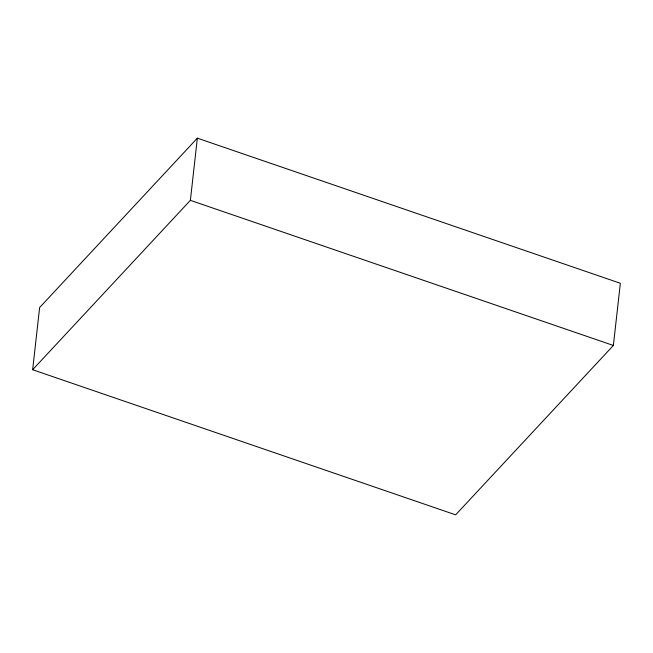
<?xml version="1.0" encoding="UTF-8"?>
<svg xmlns="http://www.w3.org/2000/svg" width="653" height="653" viewBox="0 0 653 653"><rect width="100%" height="100%" fill="white"/><g stroke="black" fill="none" stroke-linecap="round" stroke-linejoin="round"><path stroke-width="0.98" d="M32.65 369.729L39.629 307.539L197.353 138.158L620.35 283.271L613.371 345.461L455.647 514.842L32.65 369.729L190.382 200.34L197.353 138.158M190.382 200.34L613.371 345.461"/></g></svg>
